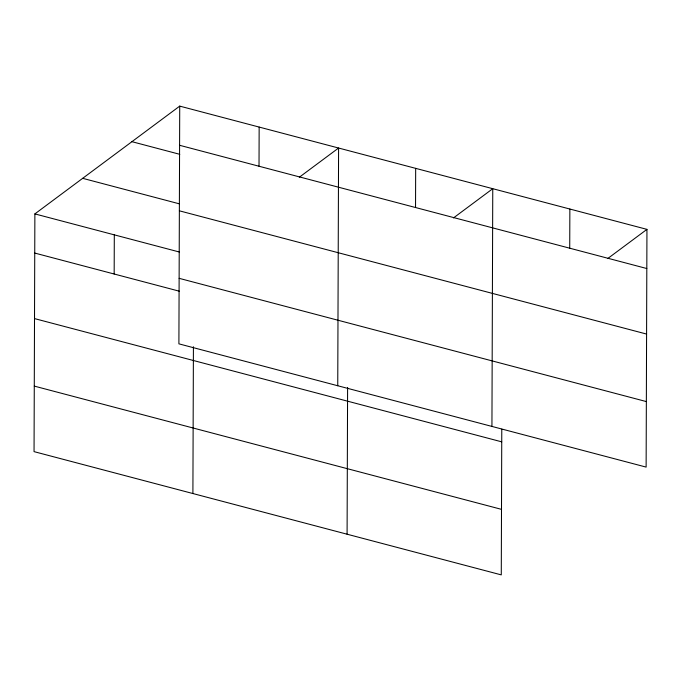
<?xml version="1.0" encoding="UTF-8"?>
<svg xmlns="http://www.w3.org/2000/svg" width="681" height="681" viewBox="0 0 681 681"><rect width="100%" height="100%" fill="white"/><g stroke="black" fill="none" stroke-linecap="round" stroke-linejoin="round"><path stroke-width="1.02" d="M179.724 106.117L178.899 343.845L646.124 467.098L646.95 229.369L179.724 106.117L34.876 213.902L34.05 451.631L501.276 574.883L501.778 429.158M114.17 274.017L114.306 234.851M192.902 493.538L193.421 346.757M259.018 166.232L259.155 127.075M337.75 385.752L338.585 148.024L299.317 177.239M347.089 534.21L347.599 387.429M415.538 207.526L415.674 168.36M491.937 426.425L492.763 188.697L453.503 217.911M569.725 248.199L569.861 209.033M607.682 258.584L646.95 229.369M179.588 145.283L646.814 268.535M131.927 141.682L179.793 154.315M82.682 178.328L179.418 203.849M179.358 210.812L646.584 334.065M34.876 213.902L179.478 252.047M179.129 278.325L646.346 401.577M34.74 253.06L179.341 291.204M34.518 318.589L501.735 441.841M34.28 386.101L501.497 509.354"/></g></svg>
